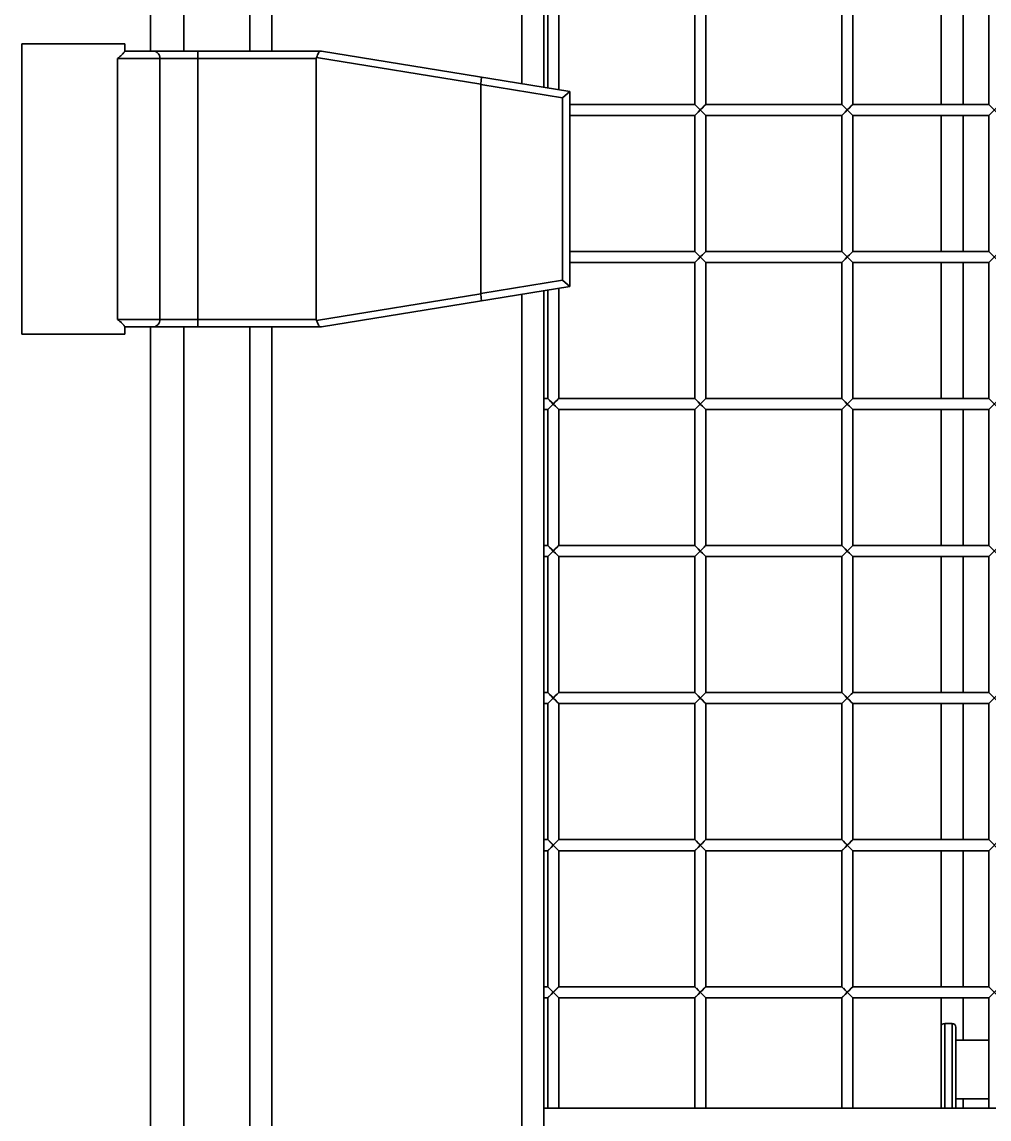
# Model space of a CAD drawing. Header units: millimetres. Extents: x 32496 to 166256, y 3504 to 23939.
# Drawn here: x 45602.6 to 45865.7, y 16559.8 to 16858.3 of the extents above; entities that cross this region are included whole.
import ezdxf

# ---------------------------------------------------------------- set-up
doc = ezdxf.new("R2010")
doc.units = ezdxf.units.MM
doc.layers.get('0').update_dxf_attribs({"lineweight": 35})

msp = doc.modelspace()

# ---------------------------------------------------------------- linework, layer by layer
at = {"linetype": 'Continuous'}
for p, q in [((45738.64, 16841.467), (45738.64, 17484.23)), ((45637.64, 17475.349), (45637.64, 16850.349)), ((45646.64, 17475.349), (45646.64, 16850.349)), ((45664.64, 16850.349), (45664.64, 17475.349)), ((45670.64, 17475.349), (45670.64, 16850.349)), ((45744.64, 17465.849), (45744.64, 16840.326)), ((45745.64, 16872.849), (45745.64, 16840.326)), ((45748.64, 16872.849), (45748.64, 16839.838)), ((45785.64, 16872.849), (45785.64, 16835.849)), ((45788.64, 16872.849), (45788.64, 16835.849)), ((45825.64, 16872.849), (45825.64, 16835.849)), ((45828.64, 16872.849), (45828.64, 16835.849)), ((45852.64, 16835.849), (45852.64, 16872.849)), ((45858.64, 16872.849), (45858.64, 16835.849)), ((45865.64, 16872.849), (45865.64, 16835.849)), ((45602.64, 16773.349), (45602.64, 16852.349)), ((45630.64, 16852.349), (45602.64, 16852.349)), ((45630.64, 16850.348), (45630.64, 16852.349)), ((45630.64, 16850.349), (45684.14, 16850.349)), ((45650.463, 16850.349), (45650.463, 16775.349)), ((45684.14, 16850.349), (45751.64, 16839.349)), ((45628.671, 16848.349), (45628.671, 16777.349)), ((45682.64, 16848.349), (45628.671, 16848.349)), ((45640.151, 16777.349), (45640.151, 16848.349)), ((45682.64, 16848.349), (45682.64, 16777.349)), ((45682.721, 16848.631), (45727.446, 16841.343)), ((45727.44, 16841.266), (45727.44, 16784.431)), ((45727.44, 16841.266), (45749.64, 16837.648)), ((45751.64, 16839.349), (45749.64, 16837.648)), ((45749.64, 16788.049), (45749.64, 16837.648)), ((45751.64, 16839.349), (45751.64, 16786.349)), ((45751.64, 16835.849), (45785.64, 16835.849)), ((45785.64, 16832.849), (45788.64, 16835.849)), ((45788.64, 16832.849), (45785.64, 16835.849)), ((45788.64, 16835.849), (45788.209, 16835.418)), ((45788.64, 16835.849), (45825.64, 16835.849)), ((45825.64, 16832.849), (45828.64, 16835.849)), ((45828.64, 16832.849), (45825.64, 16835.849)), ((45828.64, 16835.849), (45828.209, 16835.418)), ((45828.64, 16835.849), (45865.64, 16835.849)), ((45865.64, 16832.849), (45868.64, 16835.849)), ((45868.64, 16832.849), (45865.64, 16835.849)), ((45751.64, 16832.849), (45785.64, 16832.849)), ((45785.64, 16832.849), (45785.64, 16795.849)), ((45785.756, 16832.965), (45786.55, 16833.759)), ((45786.55, 16833.759), (45787.14, 16834.349)), ((45788.64, 16832.849), (45788.64, 16795.849)), ((45788.64, 16832.849), (45825.64, 16832.849)), ((45825.64, 16832.849), (45825.64, 16795.849)), ((45825.756, 16832.965), (45826.55, 16833.759)), ((45826.55, 16833.759), (45827.14, 16834.349)), ((45828.64, 16832.849), (45828.64, 16795.849)), ((45828.64, 16832.849), (45865.64, 16832.849)), ((45852.64, 16795.849), (45852.64, 16832.849)), ((45858.64, 16832.849), (45858.64, 16795.849)), ((45865.64, 16832.849), (45865.64, 16795.849)), ((45751.64, 16795.849), (45785.64, 16795.849)), ((45785.64, 16792.849), (45788.64, 16795.849)), ((45788.64, 16792.849), (45785.64, 16795.849)), ((45788.64, 16795.849), (45788.209, 16795.418)), ((45788.64, 16795.849), (45825.64, 16795.849)), ((45825.64, 16792.849), (45828.64, 16795.849)), ((45828.64, 16792.849), (45825.64, 16795.849)), ((45828.64, 16795.849), (45828.209, 16795.418)), ((45828.64, 16795.849), (45865.64, 16795.849)), ((45865.64, 16792.849), (45868.64, 16795.849)), ((45868.64, 16792.849), (45865.64, 16795.849)), ((45751.64, 16792.849), (45785.64, 16792.849)), ((45785.64, 16792.849), (45785.64, 16755.849)), ((45785.756, 16792.965), (45786.55, 16793.759)), ((45786.55, 16793.759), (45787.14, 16794.349)), ((45788.64, 16792.849), (45788.64, 16755.849)), ((45788.64, 16792.849), (45825.64, 16792.849)), ((45825.64, 16792.849), (45825.64, 16755.849)), ((45825.756, 16792.965), (45826.55, 16793.759)), ((45826.55, 16793.759), (45827.14, 16794.349)), ((45828.64, 16792.849), (45828.64, 16755.849)), ((45828.64, 16792.849), (45865.64, 16792.849)), ((45852.64, 16755.849), (45852.64, 16792.849)), ((45858.64, 16792.849), (45858.64, 16755.849)), ((45865.64, 16792.849), (45865.64, 16755.849)), ((45749.64, 16788.049), (45727.44, 16784.431)), ((45751.64, 16786.349), (45749.64, 16788.049)), ((45727.446, 16784.355), (45682.721, 16777.066)), ((45684.14, 16775.349), (45751.64, 16786.349)), ((45738.64, 16141.467), (45738.64, 16784.23)), ((45744.64, 16785.208), (45744.64, 16562.849)), ((45745.64, 16785.371), (45745.64, 16755.849)), ((45748.64, 16785.86), (45748.64, 16755.849)), ((45628.671, 16777.349), (45682.64, 16777.349)), ((45630.64, 16775.349), (45630.64, 16773.349)), ((45630.64, 16775.349), (45684.14, 16775.349)), ((45637.64, 16775.349), (45637.64, 16150.349)), ((45646.64, 16775.349), (45646.64, 16150.349)), ((45664.64, 16150.349), (45664.64, 16775.349)), ((45670.64, 16775.349), (45670.64, 16150.349)), ((45602.64, 16773.349), (45630.64, 16773.349)), ((45744.64, 16755.849), (45745.64, 16755.849)), ((45745.64, 16752.849), (45748.64, 16755.849)), ((45748.64, 16752.849), (45745.64, 16755.849)), ((45746.55, 16753.759), (45747.14, 16754.349)), ((45748.64, 16755.849), (45785.64, 16755.849)), ((45785.64, 16752.849), (45788.64, 16755.849)), ((45788.64, 16752.849), (45785.64, 16755.849)), ((45786.55, 16753.759), (45787.72, 16754.929)), ((45788.209, 16755.418), (45787.72, 16754.929)), ((45788.64, 16755.849), (45788.209, 16755.418)), ((45788.64, 16755.849), (45825.64, 16755.849)), ((45825.64, 16752.849), (45828.64, 16755.849)), ((45828.64, 16752.849), (45825.64, 16755.849)), ((45826.55, 16753.759), (45827.14, 16754.349)), ((45828.64, 16755.849), (45828.209, 16755.418)), ((45828.64, 16755.849), (45865.64, 16755.849)), ((45865.64, 16752.849), (45868.64, 16755.849)), ((45868.64, 16752.849), (45865.64, 16755.849)), ((45744.64, 16752.849), (45745.64, 16752.849)), ((45745.64, 16752.849), (45745.64, 16715.849)), ((45745.756, 16752.965), (45746.55, 16753.759)), ((45748.64, 16752.849), (45748.64, 16715.849)), ((45748.64, 16752.849), (45785.64, 16752.849)), ((45785.64, 16752.849), (45785.64, 16715.849)), ((45785.756, 16752.965), (45786.55, 16753.759)), ((45788.64, 16752.849), (45788.64, 16715.849)), ((45788.64, 16752.849), (45825.64, 16752.849)), ((45825.64, 16752.849), (45825.64, 16715.849)), ((45825.756, 16752.965), (45826.55, 16753.759)), ((45828.64, 16752.849), (45828.64, 16715.849)), ((45828.64, 16752.849), (45865.64, 16752.849)), ((45852.64, 16715.849), (45852.64, 16752.849)), ((45858.64, 16752.849), (45858.64, 16715.849)), ((45865.64, 16752.849), (45865.64, 16715.849)), ((45744.64, 16715.849), (45745.64, 16715.849)), ((45745.64, 16712.849), (45748.64, 16715.849)), ((45748.64, 16712.849), (45745.64, 16715.849)), ((45748.64, 16715.849), (45785.64, 16715.849)), ((45785.64, 16712.849), (45788.64, 16715.849)), ((45788.64, 16712.849), (45785.64, 16715.849)), ((45788.64, 16715.849), (45825.64, 16715.849)), ((45825.64, 16712.849), (45828.64, 16715.849)), ((45828.64, 16712.849), (45825.64, 16715.849)), ((45828.209, 16715.418), (45827.72, 16714.929)), ((45828.64, 16715.849), (45828.209, 16715.418)), ((45828.64, 16715.849), (45865.64, 16715.849)), ((45865.64, 16712.849), (45868.64, 16715.849)), ((45868.64, 16712.849), (45865.64, 16715.849)), ((45744.64, 16712.849), (45745.64, 16712.849)), ((45745.64, 16712.849), (45745.64, 16675.849)), ((45745.756, 16712.965), (45746.55, 16713.759)), ((45746.55, 16713.759), (45747.14, 16714.349)), ((45748.64, 16712.849), (45748.64, 16675.849)), ((45748.64, 16712.849), (45785.64, 16712.849)), ((45785.64, 16712.849), (45785.64, 16675.849)), ((45785.756, 16712.965), (45786.55, 16713.759)), ((45786.55, 16713.759), (45787.14, 16714.349)), ((45788.64, 16712.849), (45788.64, 16675.849)), ((45788.64, 16712.849), (45825.64, 16712.849)), ((45825.64, 16712.849), (45825.64, 16675.849)), ((45825.756, 16712.965), (45826.55, 16713.759)), ((45826.55, 16713.759), (45827.72, 16714.929)), ((45828.64, 16712.849), (45828.64, 16675.849)), ((45828.64, 16712.849), (45865.64, 16712.849)), ((45852.64, 16675.849), (45852.64, 16712.849)), ((45858.64, 16712.849), (45858.64, 16675.849)), ((45865.64, 16712.849), (45865.64, 16675.849)), ((45744.64, 16675.849), (45745.64, 16675.849)), ((45745.64, 16672.849), (45748.64, 16675.849)), ((45748.64, 16672.849), (45745.64, 16675.849)), ((45745.756, 16672.965), (45746.55, 16673.759)), ((45746.55, 16673.759), (45747.14, 16674.349)), ((45748.64, 16675.849), (45785.64, 16675.849)), ((45785.64, 16672.849), (45788.64, 16675.849)), ((45788.64, 16672.849), (45785.64, 16675.849)), ((45785.756, 16672.965), (45786.55, 16673.759)), ((45786.55, 16673.759), (45787.14, 16674.349)), ((45788.64, 16675.849), (45825.64, 16675.849)), ((45825.64, 16672.849), (45828.64, 16675.849)), ((45828.64, 16672.849), (45825.64, 16675.849)), ((45825.756, 16672.965), (45826.55, 16673.759)), ((45826.55, 16673.759), (45827.14, 16674.349)), ((45828.64, 16675.849), (45865.64, 16675.849)), ((45865.64, 16672.849), (45868.64, 16675.849)), ((45868.64, 16672.849), (45865.64, 16675.849)), ((45744.64, 16672.849), (45745.64, 16672.849)), ((45745.64, 16672.849), (45745.64, 16635.849)), ((45748.64, 16672.849), (45748.64, 16635.849)), ((45748.64, 16672.849), (45785.64, 16672.849)), ((45785.64, 16672.849), (45785.64, 16635.849)), ((45788.64, 16672.849), (45788.64, 16635.849)), ((45788.64, 16672.849), (45825.64, 16672.849)), ((45825.64, 16672.849), (45825.64, 16635.849)), ((45828.64, 16672.849), (45828.64, 16635.849)), ((45828.64, 16672.849), (45865.64, 16672.849)), ((45852.64, 16635.849), (45852.64, 16672.849)), ((45858.64, 16672.849), (45858.64, 16635.849)), ((45865.64, 16672.849), (45865.64, 16635.849)), ((45744.64, 16635.849), (45745.64, 16635.849)), ((45745.64, 16632.849), (45748.64, 16635.849)), ((45748.64, 16632.849), (45745.64, 16635.849)), ((45748.64, 16635.849), (45785.64, 16635.849)), ((45785.64, 16632.849), (45788.64, 16635.849)), ((45788.64, 16632.849), (45785.64, 16635.849)), ((45788.64, 16635.849), (45825.64, 16635.849)), ((45825.64, 16632.849), (45828.64, 16635.849)), ((45828.64, 16632.849), (45825.64, 16635.849)), ((45828.64, 16635.849), (45865.64, 16635.849)), ((45865.64, 16632.849), (45868.64, 16635.849)), ((45868.64, 16632.849), (45865.64, 16635.849)), ((45744.64, 16632.849), (45745.64, 16632.849)), ((45745.64, 16632.849), (45745.64, 16595.849)), ((45745.756, 16632.965), (45746.55, 16633.759)), ((45746.55, 16633.759), (45747.14, 16634.349)), ((45748.64, 16632.849), (45748.64, 16595.849)), ((45748.64, 16632.849), (45785.64, 16632.849)), ((45785.64, 16632.849), (45785.64, 16595.849)), ((45785.756, 16632.965), (45786.55, 16633.759)), ((45786.55, 16633.759), (45787.14, 16634.349)), ((45788.64, 16632.849), (45788.64, 16595.849)), ((45788.64, 16632.849), (45825.64, 16632.849)), ((45825.64, 16632.849), (45825.64, 16595.849)), ((45825.756, 16632.965), (45826.55, 16633.759)), ((45826.55, 16633.759), (45827.14, 16634.349)), ((45828.64, 16632.849), (45828.64, 16595.849)), ((45828.64, 16632.849), (45865.64, 16632.849)), ((45852.64, 16595.849), (45852.64, 16632.849)), ((45858.64, 16632.849), (45858.64, 16595.849)), ((45865.64, 16632.849), (45865.64, 16595.849)), ((45744.64, 16595.849), (45745.64, 16595.849)), ((45745.64, 16592.849), (45748.64, 16595.849)), ((45748.64, 16592.849), (45745.64, 16595.849)), ((45748.64, 16595.849), (45785.64, 16595.849)), ((45785.64, 16592.849), (45788.64, 16595.849)), ((45788.64, 16592.849), (45785.64, 16595.849)), ((45788.64, 16595.849), (45825.64, 16595.849)), ((45825.64, 16592.849), (45828.64, 16595.849)), ((45828.64, 16592.849), (45825.64, 16595.849)), ((45828.64, 16595.849), (45865.64, 16595.849)), ((45865.64, 16592.849), (45868.64, 16595.849)), ((45868.64, 16592.849), (45865.64, 16595.849)), ((45744.64, 16592.849), (45745.64, 16592.849)), ((45745.64, 16592.849), (45745.64, 16562.849)), ((45745.756, 16592.965), (45746.55, 16593.759)), ((45746.55, 16593.759), (45747.14, 16594.349)), ((45748.64, 16592.849), (45748.64, 16562.849)), ((45748.64, 16592.849), (45785.64, 16592.849)), ((45785.64, 16592.849), (45785.64, 16562.849)), ((45785.756, 16592.965), (45786.55, 16593.759)), ((45786.55, 16593.759), (45787.14, 16594.349)), ((45788.64, 16592.849), (45788.64, 16562.849)), ((45788.64, 16592.849), (45825.64, 16592.849)), ((45825.64, 16592.849), (45825.64, 16562.849)), ((45825.756, 16592.965), (45826.55, 16593.759)), ((45826.55, 16593.759), (45827.14, 16594.349)), ((45828.64, 16592.849), (45828.64, 16562.849)), ((45828.64, 16592.849), (45865.64, 16592.849)), ((45852.64, 16562.849), (45852.64, 16592.849)), ((45858.64, 16592.849), (45858.64, 16581.349)), ((45865.64, 16592.849), (45865.64, 16562.849)), ((45853.64, 16585.849), (45853.64, 16562.849)), ((45855.64, 16585.849), (45853.64, 16585.849)), ((45855.64, 16585.849), (45855.64, 16562.849)), ((45856.64, 16562.849), (45856.64, 16584.849)), ((45865.64, 16581.349), (45856.64, 16581.349)), ((45865.64, 16565.349), (45856.64, 16565.349)), ((45858.64, 16565.349), (45858.64, 16562.849)), ((45744.64, 16362.849), (45744.64, 16562.849)), ((45744.64, 16562.849), (46370.64, 16562.849))]:
    msp.add_line(p, q, dxfattribs=at)
for points in [[(45787.14, 16834.349), (45786.553, 16834.936), (45786.077, 16835.411)], [(45788.209, 16835.418), (45787.72, 16834.929), (45787.14, 16834.349)], [(45827.14, 16834.349), (45826.553, 16834.936), (45826.077, 16835.411)], [(45828.209, 16835.418), (45827.72, 16834.929), (45827.14, 16834.349)], [(45787.14, 16834.349), (45787.731, 16833.758), (45788.2, 16833.288), (45788.64, 16832.849)], [(45827.14, 16834.349), (45827.731, 16833.758), (45828.2, 16833.288), (45828.64, 16832.849)], [(45787.14, 16794.349), (45786.553, 16794.936), (45786.077, 16795.411)], [(45788.209, 16795.418), (45787.72, 16794.929), (45787.14, 16794.349)], [(45787.14, 16794.349), (45787.731, 16793.758), (45788.2, 16793.288), (45788.64, 16792.849)], [(45827.14, 16794.349), (45826.553, 16794.936), (45826.077, 16795.411)], [(45828.209, 16795.418), (45827.72, 16794.929), (45827.14, 16794.349)], [(45827.14, 16794.349), (45827.731, 16793.758), (45828.2, 16793.288), (45828.64, 16792.849)], [(45747.14, 16754.349), (45746.553, 16754.936), (45746.077, 16755.411)], [(45748.524, 16755.733), (45748.209, 16755.418), (45747.72, 16754.928), (45747.14, 16754.349)], [(45747.14, 16754.349), (45747.731, 16753.758), (45748.2, 16753.288), (45748.64, 16752.849)], [(45787.14, 16754.349), (45786.553, 16754.936), (45786.077, 16755.411)], [(45787.14, 16754.349), (45787.731, 16753.758), (45788.2, 16753.288), (45788.64, 16752.849)], [(45827.14, 16754.349), (45826.553, 16754.936), (45826.077, 16755.411)], [(45828.209, 16755.418), (45827.72, 16754.929), (45827.14, 16754.349)], [(45827.14, 16754.349), (45827.731, 16753.758), (45828.2, 16753.288), (45828.64, 16752.849)], [(45747.14, 16714.349), (45746.553, 16714.936), (45746.077, 16715.411)], [(45748.524, 16715.733), (45748.209, 16715.418), (45747.72, 16714.928), (45747.14, 16714.349)], [(45787.14, 16714.349), (45786.553, 16714.936), (45786.077, 16715.411)], [(45788.524, 16715.733), (45788.209, 16715.418), (45787.72, 16714.929), (45787.14, 16714.349)], [(45827.14, 16714.349), (45826.553, 16714.936), (45826.077, 16715.411)], [(45747.14, 16714.349), (45747.731, 16713.758), (45748.2, 16713.288), (45748.64, 16712.849)], [(45787.14, 16714.349), (45787.731, 16713.758), (45788.2, 16713.288), (45788.64, 16712.849)], [(45827.14, 16714.349), (45827.731, 16713.758), (45828.2, 16713.288), (45828.64, 16712.849)], [(45747.14, 16674.349), (45746.553, 16674.936), (45746.077, 16675.411)], [(45748.524, 16675.733), (45748.209, 16675.418), (45747.72, 16674.928), (45747.14, 16674.349)], [(45747.14, 16674.349), (45747.731, 16673.758), (45748.2, 16673.288), (45748.64, 16672.849)], [(45787.14, 16674.349), (45786.553, 16674.936), (45786.077, 16675.411)], [(45788.524, 16675.733), (45788.209, 16675.418), (45787.72, 16674.929), (45787.14, 16674.349)], [(45787.14, 16674.349), (45787.731, 16673.758), (45788.2, 16673.288), (45788.64, 16672.849)], [(45827.14, 16674.349), (45826.553, 16674.936), (45826.077, 16675.411)], [(45828.524, 16675.733), (45828.209, 16675.418), (45827.72, 16674.929), (45827.14, 16674.349)], [(45827.14, 16674.349), (45827.731, 16673.758), (45828.2, 16673.288), (45828.64, 16672.849)], [(45747.14, 16634.349), (45746.553, 16634.936), (45746.077, 16635.411)], [(45748.524, 16635.733), (45748.209, 16635.418), (45747.72, 16634.928), (45747.14, 16634.349)], [(45787.14, 16634.349), (45786.553, 16634.936), (45786.077, 16635.411)], [(45788.524, 16635.733), (45788.209, 16635.418), (45787.72, 16634.929), (45787.14, 16634.349)], [(45827.14, 16634.349), (45826.553, 16634.936), (45826.077, 16635.411)], [(45828.524, 16635.733), (45828.209, 16635.418), (45827.72, 16634.929), (45827.14, 16634.349)], [(45747.14, 16634.349), (45747.731, 16633.758), (45748.2, 16633.288), (45748.64, 16632.849)], [(45787.14, 16634.349), (45787.731, 16633.758), (45788.2, 16633.288), (45788.64, 16632.849)], [(45827.14, 16634.349), (45827.731, 16633.758), (45828.2, 16633.288), (45828.64, 16632.849)], [(45748.524, 16595.733), (45748.209, 16595.418), (45747.72, 16594.928), (45747.14, 16594.349)], [(45788.524, 16595.733), (45788.209, 16595.418), (45787.72, 16594.929), (45787.14, 16594.349)], [(45828.524, 16595.733), (45828.209, 16595.418), (45827.72, 16594.929), (45827.14, 16594.349)], [(45747.14, 16594.349), (45746.553, 16594.936), (45746.077, 16595.411)], [(45747.14, 16594.349), (45747.731, 16593.758), (45748.2, 16593.288), (45748.64, 16592.849)], [(45787.14, 16594.349), (45786.553, 16594.936), (45786.077, 16595.411)], [(45787.14, 16594.349), (45787.731, 16593.758), (45788.2, 16593.288), (45788.64, 16592.849)], [(45827.14, 16594.349), (45826.553, 16594.936), (45826.077, 16595.411)], [(45827.14, 16594.349), (45827.731, 16593.758), (45828.2, 16593.288), (45828.64, 16592.849)]]:
    msp.add_lwpolyline(points, dxfattribs=at)
for centre, start, end in [((45853.64, 16584.849), 90, 135), ((45855.64, 16584.849), 0, 90)]:
    msp.add_arc(centre, 1, start, end, dxfattribs=at)
for centre, major_axis, ratio, start_param, end_param in [((45690.785, 16848.349), (8.145, 0), 0.2455357, 2.9998821, 3.1415927), ((45735.585, 16839.939), (8.138, -1.411), 0.2419381, -3.1380278, -3.0996653), ((45735.585, 16785.759), (8.138, 1.411), 0.2419381, 3.0996653, 3.1380278), ((45690.785, 16777.349), (8.145, 0), 0.2455357, -3.1415927, -2.9998821)]:
    msp.add_ellipse(centre, major_axis=major_axis, ratio=ratio, start_param=start_param, end_param=end_param, dxfattribs=at)
for points, knots in [([(45628.671, 16848.349), (45628.821, 16848.46), (45629.104, 16848.68), (45629.493, 16849.016), (45629.828, 16849.336), (45630.107, 16849.632), (45630.302, 16849.862), (45630.428, 16850.025), (45630.502, 16850.126), (45630.56, 16850.211), (45630.598, 16850.271), (45630.619, 16850.308), (45630.63, 16850.327), (45630.636, 16850.34), (45630.64, 16850.346), (45630.64, 16850.348)], [0, 0, 0, 0, 0.1982754, 0.3806938, 0.5455653, 0.6907758, 0.8134789, 0.8652438, 0.9098414, 0.9465551, 0.9745353, 0.984937, 0.9927617, 0.9978387, 1, 1, 1, 1]), ([(45640.151, 16848.349), (45640.151, 16848.607), (45640.065, 16849.12), (45639.693, 16849.782), (45639.123, 16850.238), (45638.657, 16850.349), (45638.432, 16850.349)], [0, 0, 0, 0, 0.2672147, 0.5246358, 0.7676565, 1, 1, 1, 1]), ([(45683.994, 16850.349), (45683.923, 16850.349), (45683.785, 16850.336), (45683.596, 16850.24), (45683.449, 16850.075), (45683.263, 16849.761), (45683.045, 16849.262), (45682.847, 16848.847), (45682.721, 16848.631)], [0, 0, 0, 0, 0.0954914, 0.1815719, 0.2751296, 0.3866593, 0.6670272, 1, 1, 1, 1]), ([(45727.52, 16843.279), (45727.539, 16843.276), (45727.56, 16843.237), (45727.575, 16843.184), (45727.591, 16843.085), (45727.598, 16842.923), (45727.593, 16842.575), (45727.546, 16842.04), (45727.485, 16841.588), (45727.446, 16841.343)], [0, 0, 0, 0, 0.0295837, 0.0551746, 0.0889134, 0.1806036, 0.3027047, 0.6210402, 1, 1, 1, 1]), ([(45727.52, 16782.418), (45727.539, 16782.421), (45727.56, 16782.46), (45727.575, 16782.514), (45727.591, 16782.612), (45727.598, 16782.774), (45727.593, 16783.123), (45727.546, 16783.657), (45727.485, 16784.11), (45727.446, 16784.355)], [0, 0, 0, 0, 0.0295836, 0.0551744, 0.0889133, 0.1806036, 0.3027047, 0.6210402, 1, 1, 1, 1]), ([(45630.64, 16775.349), (45630.64, 16775.351), (45630.636, 16775.357), (45630.63, 16775.37), (45630.619, 16775.389), (45630.598, 16775.427), (45630.56, 16775.486), (45630.502, 16775.571), (45630.428, 16775.673), (45630.302, 16775.835), (45630.107, 16776.065), (45629.828, 16776.361), (45629.493, 16776.682), (45629.104, 16777.018), (45628.821, 16777.238), (45628.671, 16777.349)], [0, 0, 0, 0, 0.0021613, 0.0072383, 0.015063, 0.0254647, 0.0534449, 0.0901586, 0.1347562, 0.1865211, 0.3092242, 0.4544347, 0.6193062, 0.8017246, 1, 1, 1, 1]), ([(45638.432, 16775.349), (45638.657, 16775.349), (45639.123, 16775.459), (45639.693, 16775.915), (45640.065, 16776.577), (45640.151, 16777.09), (45640.151, 16777.349)], [0, 0, 0, 0, 0.2323435, 0.4753642, 0.7327853, 1, 1, 1, 1]), ([(45682.721, 16777.066), (45682.847, 16776.85), (45683.045, 16776.435), (45683.263, 16775.936), (45683.449, 16775.623), (45683.596, 16775.457), (45683.785, 16775.361), (45683.923, 16775.349), (45683.994, 16775.349)], [0, 0, 0, 0, 0.3329422, 0.6133216, 0.7248572, 0.8184096, 0.904497, 1, 1, 1, 1])]:
    msp.add_open_spline(points, degree=3, knots=knots, dxfattribs=at)

doc.saveas('drawing.dxf')
